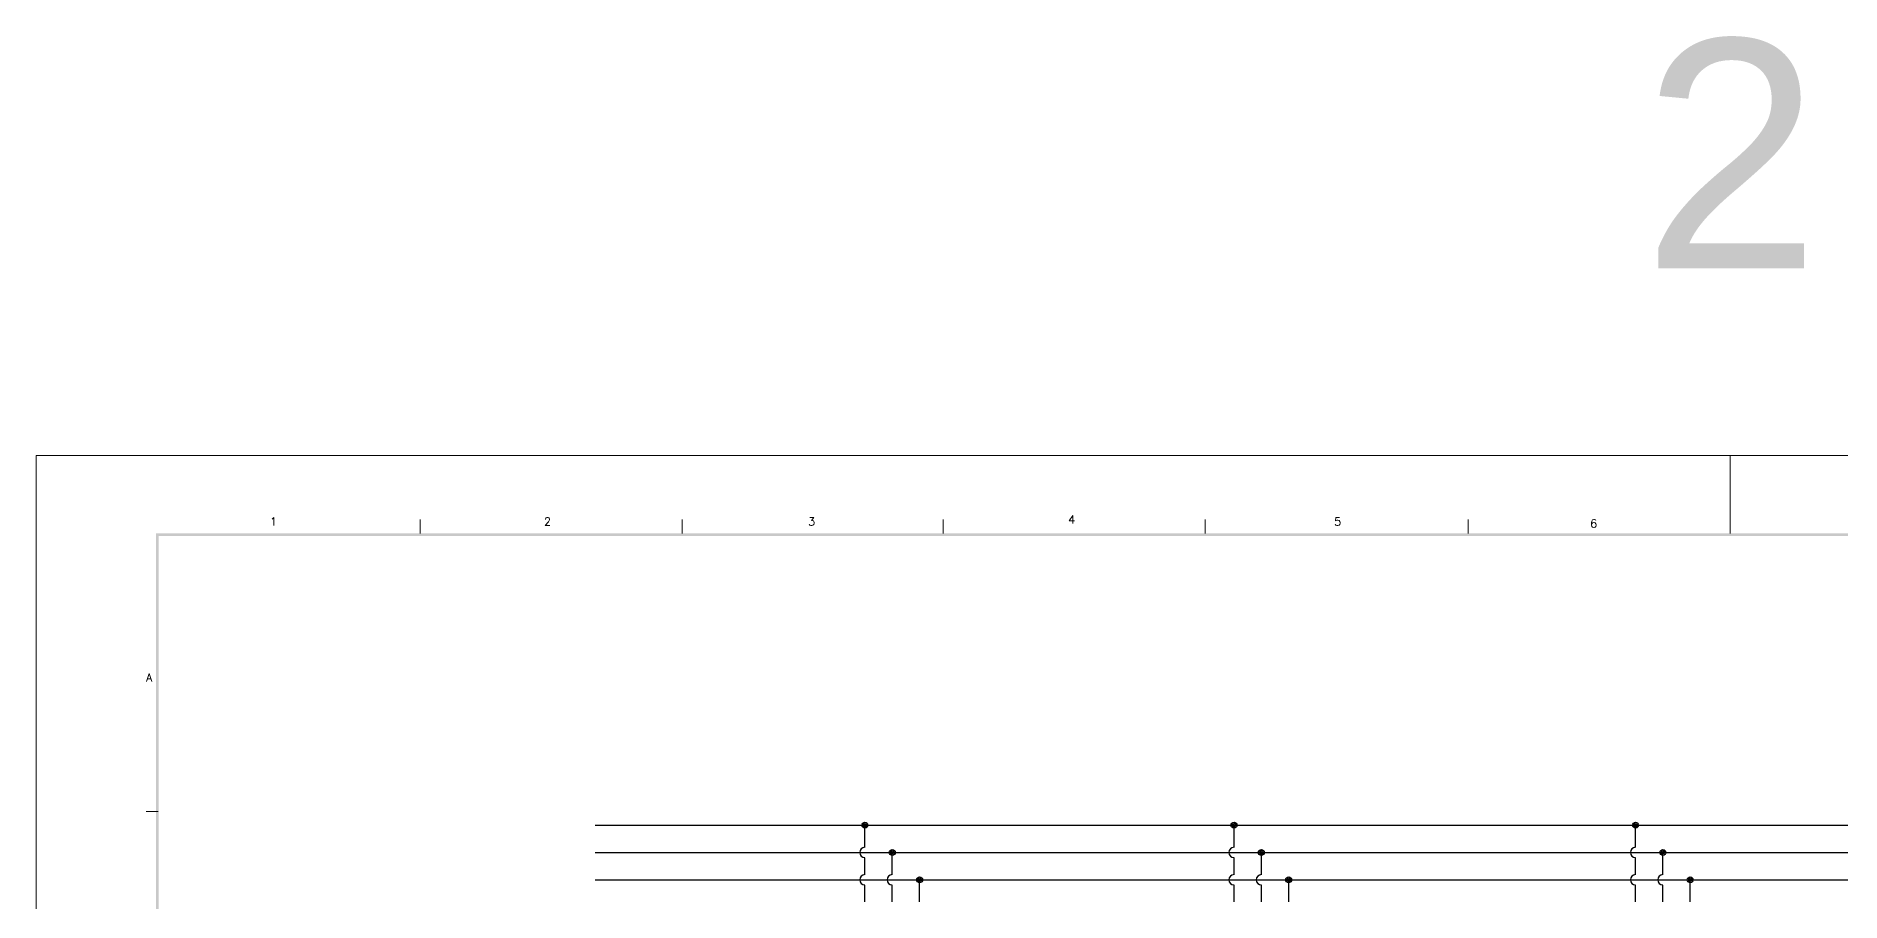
# Model space of a CAD drawing. Header units: millimetres. Extents: x 67033 to 212947, y 35102 to 335921.
# Drawn here: x 75501 to 79534, y 168821 to 170757 of the extents above; entities that cross this region are included whole.
import ezdxf

# ---------------------------------------------------------------- set-up
doc = ezdxf.new("R2010")
doc.units = ezdxf.units.MM
for name, color, linetype in [('BORDER', 7, 'Continuous'), ('RED_2.5mm^2', 1, 'Continuous'), ('SYMS', 7, 'Continuous')]:
    doc.layers.add(name, color=color, linetype=linetype)
doc.styles.add('ROMANS', font='romans.shx', dxfattribs={"height": 0.3})
doc.styles.get("Standard").update_dxf_attribs({"font": 'arial.ttf'})

# ---------------------------------------------------------------- blocks, each defined once
blk = doc.blocks.new('WDDOT')
for radius in [0.72, 0.449, 0.223]:
    blk.add_circle((0, 0), radius)

msp = doc.modelspace()

# ---------------------------------------------------------------- linework, layer by layer
at = {"layer": 'BORDER', "linetype": 'Continuous', "lineweight": 9}
for p, q in [((79286.9, 169818.7), (79286.9, 169644.4)), ((76359.4, 169675.6), (76359.4, 169644.4)), ((76944.9, 169675.6), (76944.9, 169644.4)), ((77528, 169675.6), (77528, 169644.4)), ((78113.5, 169675.6), (78113.5, 169644.4)), ((78701.4, 169675.6), (78701.4, 169644.4)), ((75773.9, 169023.1), (75747.1, 169023.1))]:
    msp.add_line(p, q, dxfattribs=at)
msp.add_lwpolyline([(75501.3, 164509), (83018.8, 164509), (83018.8, 169818.7), (75501.3, 169818.7)], close=True, dxfattribs=at)
at = {"layer": 'BORDER', "lineweight": 9}
for points in [[(75775.3, 169638.5), (75769, 169644.8), (75775.3, 164693.8), (75769, 164687.4)], [(82834.2, 169638.5), (82840.5, 169644.8), (75775.3, 169638.5), (75769, 169644.8)]]:
    msp.add_trace(points, dxfattribs=at)
at = {"layer": 'RED_2.5mm^2'}
for p, q in [((76750.4, 168992.2), (80859.7, 168992.2)), ((77353.3, 168942.8), (77353.3, 168992.2)), ((78178, 168942.8), (78178, 168992.2)), ((79075.2, 168942.8), (79075.2, 168992.2)), ((76750.4, 168931.2), (80859.7, 168931.2)), ((77353.3, 168881.7), (77353.3, 168919.5)), ((77414.4, 168881.7), (77414.4, 168931.2)), ((78178, 168881.7), (78178, 168919.5)), ((78239.1, 168881.7), (78239.1, 168931.2)), ((79075.2, 168881.7), (79075.2, 168919.5)), ((79136.3, 168881.7), (79136.3, 168931.2)), ((76750.4, 168870.1), (80859.7, 168870.1)), ((77353.3, 168820.6), (77353.3, 168858.4)), ((77414.4, 168820.6), (77414.4, 168858.4)), ((77475.5, 168820.6), (77475.5, 168870.1)), ((78178, 168820.6), (78178, 168858.4)), ((78239.1, 168820.6), (78239.1, 168858.4)), ((78300.2, 168820.6), (78300.2, 168870.1)), ((79075.2, 168820.6), (79075.2, 168858.4)), ((79136.3, 168820.6), (79136.3, 168858.4)), ((79197.4, 168820.6), (79197.4, 168870.1))]:
    msp.add_line(p, q, dxfattribs=at)
for centre in [(77353.3, 168931.2), (78178, 168931.2), (79075.2, 168931.2), (77353.3, 168870.1), (77414.4, 168870.1), (78178, 168870.1), (78239.1, 168870.1), (79075.2, 168870.1), (79136.3, 168870.1)]:
    msp.add_arc(centre, 11.6, 90, 270, dxfattribs=at)

# ---------------------------------------------------------------- block references
at = {"layer": 'SYMS', "xscale": 9.16142600546251, "yscale": 9.16142600546251, "zscale": 9.16142600546251}
for p in [(77353.3, 168992.2), (78178, 168992.2), (79075.2, 168992.2), (77414.4, 168931.2), (78239.1, 168931.2), (79136.3, 168931.2), (77475.5, 168870.1), (78300.2, 168870.1), (79197.4, 168870.1)]:
    msp.add_blockref('WDDOT', p, dxfattribs=at)

# ---------------------------------------------------------------- texts
at = {"insert": (79090.3, 170748.9), "char_height": 511.3, "attachment_point": 1}
msp.add_mtext_dynamic_manual_height_columns('2', width=275674.441, gutter_width=2556.3, heights=[0], dxfattribs=at)
at = {"layer": 'BORDER', "linetype": 'Continuous', "lineweight": 9, "style": 'ROMANS'}
for s, p in [('1', (76024.2, 169662.2)), ('2', (76636.5, 169662.2)), ('3', (77226.5, 169662.2)), ('4', (77807.5, 169666.7)), ('5', (78401.9, 169662.2)), ('6', (78974, 169657.8)), ('A', (75747.1, 169313.6))]:
    msp.add_text(s, height=17.9, dxfattribs=at).set_placement(p)

doc.saveas('drawing.dxf')
